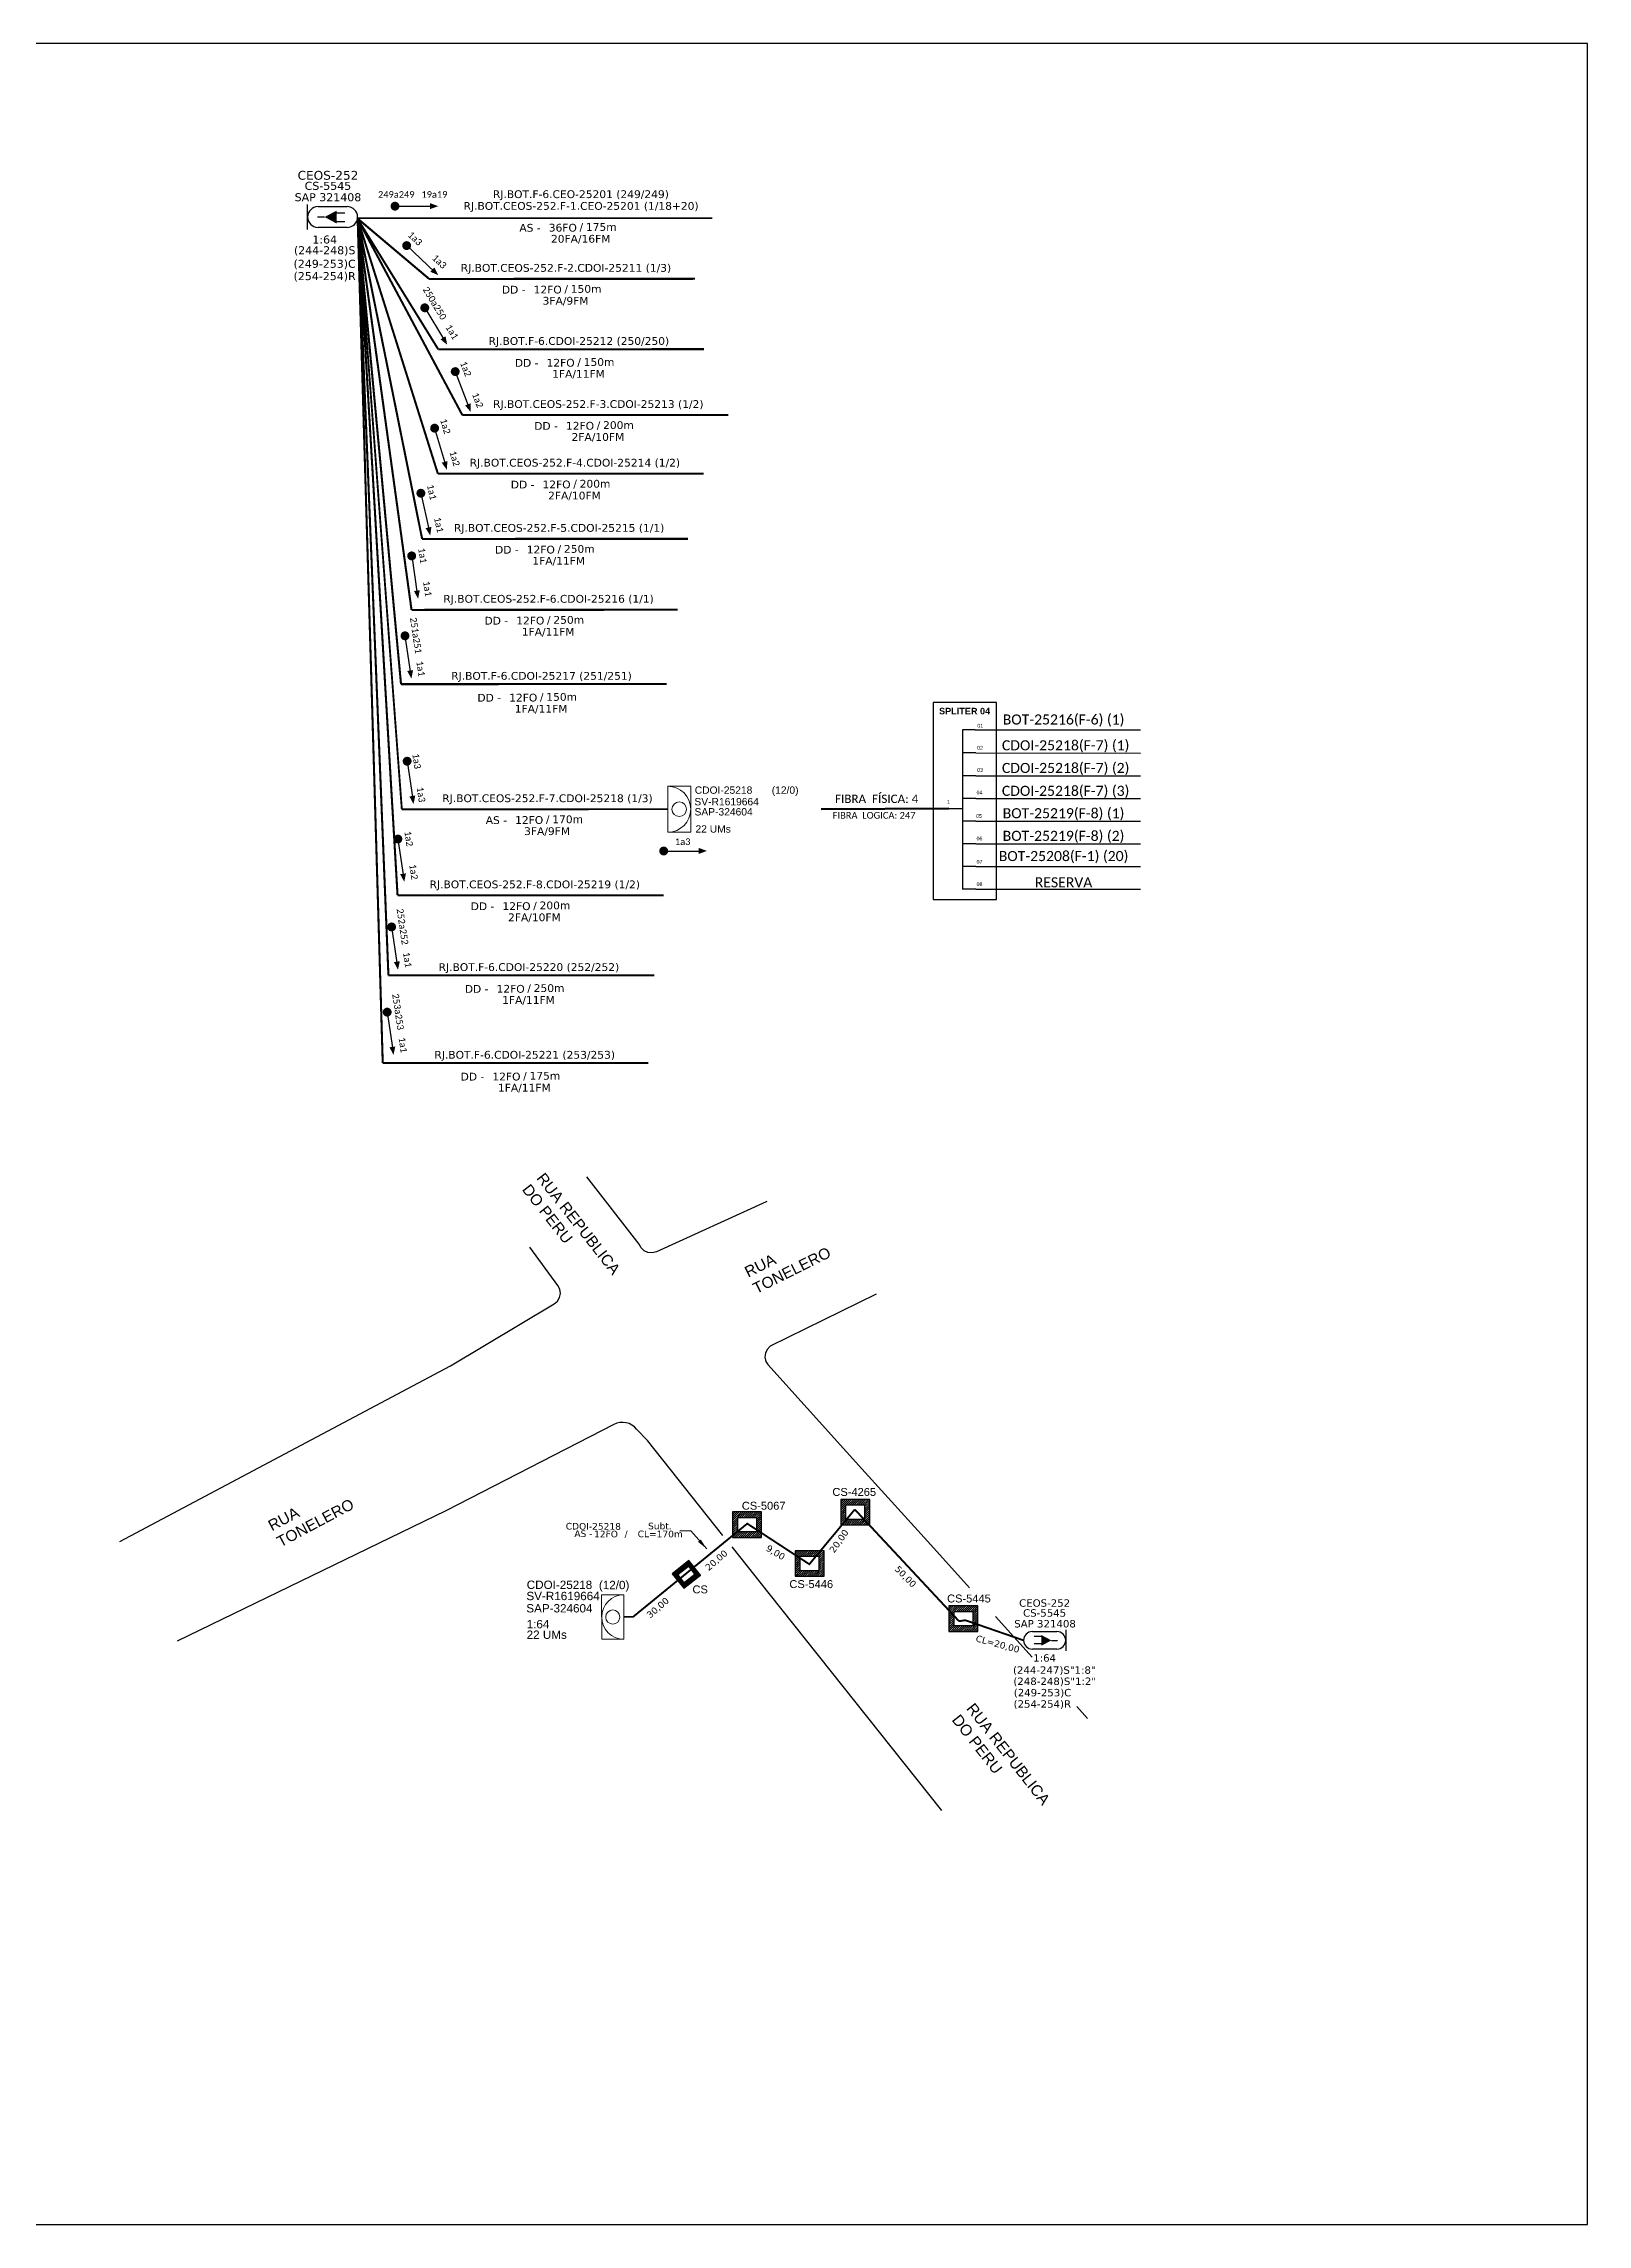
# Model space of a CAD drawing. Extents: x -4 to 837, y 1 to 595.
# Drawn here: x 417 to 837, y 1 to 595 of the extents above; entities that cross this region are included whole.
import ezdxf
from ezdxf.enums import TextEntityAlignment as Align

# ---------------------------------------------------------------- set-up
doc = ezdxf.new("R2010")
doc.units = 0
for name, color, linetype in [('10.1-Caixas Subterrâneas', 5, 'Continuous'), ('20.4-CEOS', 1, 'Continuous'), ('CAP a instalar', 1, 'Continuous'), ('celulas gpon', 7, 'Continuous'), ('label_cabos', 7, 'Continuous'), ('QUADRA', 7, 'Continuous'), ('SETA', 7, 'Continuous')]:
    doc.layers.add(name, color=color, linetype=linetype)
for name, color, linetype, lineweight in [("20.0-LEGENDA DOS CDO'S", 1, 'Continuous', 0), ('20.1-CDO_INTERIOR', 1, 'Continuous', 0), ('40.1-ETIQUETAS', 1, 'Continuous', 20), ('Segmento Logradouro Texto', 238, 'Continuous', 0)]:
    doc.layers.add(name, color=color, linetype=linetype, lineweight=lineweight)
doc.styles.add('ARIAL', font='arial.ttf')
doc.styles.add('DIGICADE', font='arial.ttf')
doc.styles.add('MtXpl_Calibri', font='calibri.ttf')
doc.styles.add('siredit', font='verdana.ttf')
doc.linetypes.add('FENCELINE1', pattern='A,0.25,-0.1,[133,ltypeshp.shx,S=0.1,R=0,X=-0.1,Y=0],-0.1,1', length=1.45)
doc.dimstyles.new('CC', dxfattribs={"dimtxt": 1, "dimasz": 2, "dimexe": 0.18, "dimexo": 0.0625, "dimgap": 0.09, "dimtad": 0, "dimdec": 0, "dimrnd": 1, "dimzin": 0, "dimdsep": 46, "dimtxsty": 'siredit', "dimblk": 'NONE', "dimcen": 0, "dimse1": 1, "dimse2": 1, "dimsd1": 1, "dimsd2": 1, "dimclrt": 7, "dimadec": 0, "dimazin": 0, "dimtfac": 1, "dimtdec": 0, "dimtofl": 0, "dimtmove": 0, "dimatfit": 3, "dimfxl": 0, "dimtolj": 1, "dimtzin": 0, "dimarcsym": 0})

# ---------------------------------------------------------------- blocks, each defined once
blk = doc.blocks.new('ETIQUETA_RS5F')
at = {"layer": '40.1-ETIQUETAS', "color": 0, "style": 'siredit'}
blk.add_text('/', height=1.5, dxfattribs=at).set_placement((1.58, -1.95), align=Align.MIDDLE_RIGHT)
for tag, p in [('ETIQUETA_R_PRIMARIA', (1.21, 4.1)), ('ETIQUETA_R_SECUNDARIA', (1.21, 2.1)), ('F_ATIVAS/F_MORTAS', (1.14, -4.24))]:
    blk.add_attdef(tag, text='', height=1.5, dxfattribs=at).set_placement(p, align=Align.MIDDLE_CENTER)
for tag, p in [('TIPO_CABO', (-6.58, -2.12)), ('CAP_CABO', (0.4, -2.09))]:
    blk.add_attdef(tag, text='', height=1.5, dxfattribs=at).set_placement(p, align=Align.MIDDLE_RIGHT)
blk.add_attdef('METROS', text='', height=1.5, dxfattribs=at).set_placement((2.14, -1.95), align=Align.MIDDLE_LEFT)
for tag, p in [('FUSÃO_1', (0.85, -8.39)), ('FUSÃO_2', (0.85, -10.6)), ('FUSÃO_3', (0.85, -12.93)), ('FUSÃO_4', (0.85, -15.14)), ('FUSÃO_5', (0.85, -17.16))]:
    blk.add_attdef(tag, text='', height=1.5, dxfattribs=at).set_placement(p, align=Align.CENTER)
blk = doc.blocks.new('LEGENDA DOS CABOS')
at = {"layer": 'label_cabos', "color": 0, "style": 'siredit'}
for tag, p in [('TIPO_CABO', (2.74, 0.52)), ('ID', (4.24, 1.63)), ('CABO', (6.16, 0.47)), ('/', (9.19, 0.47)), ('METROS', (14.36, 0.47)), ('XX', (14.31, 1.67))]:
    blk.add_attdef(tag, text='', height=1, rotation=359.69, dxfattribs=at).set_placement(p, align=Align.MIDDLE_CENTER)
blk = doc.blocks.new('*U61')
at = {"layer": '20.4-CEOS', "color": 7, "style": 'siredit'}
for tag, p in [('FIBRAS_SPLITTER', (0, 0)), ('FIBRAS_TOP_C', (0, -4.13)), ('RESERVA_FINAIS', (0, -5.46))]:
    blk.add_attdef(tag, p, '', height=1.01, dxfattribs=at)
for tag, p, flags in [('ID_ATIVIDADE', (0, -6.77), 3), ('QTDE', (0, -9.4), 1), ('FATOR', (0, -8.09), 1), ('FID', (0, -10.71), 1)]:
    blk.add_attdef(tag, p, '', height=1.01, dxfattribs=dict(at, flags=flags))
blk = doc.blocks.new('*U59')
at = {"layer": '20.4-CEOS', "color": 7, "style": 'siredit'}
blk.add_attdef('FIBRAS_SPLITTER', (0, 0), '', height=1.01, dxfattribs=at)
for tag, p, flags in [('ID_ATIVIDADE', (0, -1.48), 3), ('FATOR', (0, -2.79), 1), ('QTDE', (0, -4.11), 1), ('FID', (0, -5.42), 1)]:
    blk.add_attdef(tag, p, '', height=1.01, dxfattribs=dict(at, flags=flags))
blk = doc.blocks.new('_None')
blk = doc.blocks.new('*X45')
at = {"color": 0, "linetype": 'Continuous'}
for p, q in [((-1.25, 0.34099), (-0.49099, 1.1)), ((-1.25, 0.517767), (-0.667767, 1.1)), ((-1.25, 0.694544), (-0.844544, 1.1)), ((-1.25, 0.87132), (-1.02132, 1.1)), ((-1.25, 1.048097), (-1.198097, 1.1)), ((-1.25, 0.164214), (-0.8035, 0.610714)), ((-1.25, -0.012563), (-0.8035, 0.433937)), ((-1.25, -0.18934), (-0.8035, 0.25716)), ((-1.25, -0.366117), (-0.8035, 0.080383)), ((-0.789214, 0.625), (-0.314214, 1.1)), ((-0.612437, 0.625), (-0.137437, 1.1)), ((-0.43566, 0.625), (0.03934, 1.1)), ((-0.258883, 0.625), (0.216117, 1.1)), ((-0.082107, 0.625), (0.392893, 1.1)), ((0.09467, 0.625), (0.56967, 1.1)), ((0.271447, 0.625), (0.746447, 1.1)), ((0.448223, 0.625), (0.923223, 1.1)), ((0.625, 0.625), (1.1, 1.1)), ((0.801777, 0.625), (1.25, 1.073223)), ((0.8035, 0.449947), (1.25, 0.896447)), ((0.8035, 0.27317), (1.25, 0.71967)), ((0.8035, 0.096393), (1.25, 0.542893)), ((0.8035, -0.080383), (1.25, 0.366117)), ((0.8035, -0.25716), (1.25, 0.18934)), ((0.8035, -0.433937), (1.25, 0.012563)), ((-1.25, -0.542893), (-0.8035, -0.096393)), ((-1.25, -0.71967), (-0.8035, -0.27317)), ((-1.25, -0.896447), (-0.8035, -0.449947)), ((-1.25, -1.073223), (-0.801777, -0.625)), ((-1.1, -1.1), (-0.625, -0.625)), ((-0.923223, -1.1), (-0.448223, -0.625)), ((-0.746447, -1.1), (-0.271447, -0.625)), ((-0.56967, -1.1), (-0.09467, -0.625)), ((-0.392893, -1.1), (0.082107, -0.625)), ((-0.216117, -1.1), (0.258883, -0.625)), ((-0.03934, -1.1), (0.43566, -0.625)), ((0.137437, -1.1), (0.612437, -0.625)), ((0.314214, -1.1), (0.789214, -0.625)), ((0.49099, -1.1), (1.25, -0.34099)), ((0.667767, -1.1), (1.25, -0.517767)), ((0.8035, -0.610714), (1.25, -0.164214)), ((0.844544, -1.1), (1.25, -0.694544)), ((1.02132, -1.1), (1.25, -0.87132)), ((1.198097, -1.1), (1.25, -1.048097))]:
    blk.add_line(p, q, dxfattribs=at)

msp = doc.modelspace()

# ---------------------------------------------------------------- linework, layer by layer
for p, q in [((837.17, 595.26), (-3.83, 595.26)), ((837.17, 1.26), (837.17, 595.26)), ((-3.83, 1.26), (837.17, 1.26))]:
    msp.add_line(p, q)
at = {"color": 7, "linetype": 'Continuous'}
for p, q in [((666.93, 408.32), (666.93, 364.89)), ((670.45, 408.32), (666.93, 408.32)), ((670.63, 402.04), (667.11, 402.04)), ((670.63, 395.85), (667.11, 395.85)), ((663.28, 386.89), (666.92, 386.89)), ((670.63, 389.63), (667.11, 389.63)), ((670.63, 383.46), (667.11, 383.46)), ((670.63, 377.3), (667.11, 377.3)), ((670.63, 371.11), (667.11, 371.11)), ((670.63, 364.93), (667.11, 364.93))]:
    msp.add_line(p, q, dxfattribs=at)
at = {"color": 10, "linetype": 'Continuous'}
for p, q in [((670.45, 408.32), (715.4, 408.31)), ((670.63, 402.04), (715.4, 402.02)), ((670.63, 395.86), (715.4, 395.85)), ((670.63, 389.64), (715.4, 389.62)), ((670.63, 383.47), (715.4, 383.46)), ((670.63, 377.31), (715.4, 377.3)), ((670.63, 371.12), (715.4, 371.11)), ((670.63, 364.93), (715.4, 364.92))]:
    msp.add_line(p, q, dxfattribs=at)
at = {"color": 1, "linetype": 'Continuous', "lineweight": 60}
msp.add_line((663.28, 386.89), (628.5, 386.78), dxfattribs=at)
at = {"const_width": 1.21}
for points in [[(511.77, 550.97, 1), (512.98, 550.97, 1)], [(515.12, 540.66, 1), (516, 539.83, 1)], [(520.18, 523.82, 1), (520.8, 522.78, 1)], [(528.57, 506.49, 1), (529, 505.36, 1)], [(523, 491.09, 1), (523.34, 489.93, 1)], [(519.3, 473.38, 1), (519.56, 472.2, 1)], [(516.84, 456.32, 1), (517.01, 455.12, 1)], [(515.01, 434.55, 1), (515.19, 433.35, 1)], [(515.6, 400.39, 1), (515.77, 399.19, 1)], [(513.07, 379.2, 1), (513.25, 378, 1)], [(584.96, 375.34, 1), (586.17, 375.34, 1)], [(511.37, 355.26, 1), (511.55, 354.06, 1)], [(510.16, 332.05, 1), (510.34, 330.85, 1)]]:
    msp.add_lwpolyline(points, format="xyb", close=True, dxfattribs=at)
at = {"color": 7}
msp.add_lwpolyline([(658.96, 362.11), (676.24, 362.11), (676.24, 415.77), (658.96, 415.77)], close=True, dxfattribs=at)
at = {"layer": '10.1-Caixas Subterrâneas', "color": 30}
for p, q in [((633.79, 198.72), (633.79, 191.76)), ((641.7, 198.72), (633.79, 198.72)), ((635.21, 197.22), (635.21, 197.22)), ((635.21, 193.26), (635.21, 197.22)), ((635.21, 197.22), (640.29, 197.22)), ((640.29, 197.22), (640.29, 193.26)), ((641.7, 191.76), (641.7, 198.72)), ((604.32, 195.35), (604.32, 188.39)), ((612.22, 195.35), (604.32, 195.35)), ((605.73, 193.84), (605.73, 193.84)), ((605.73, 189.89), (605.73, 193.84)), ((605.73, 193.84), (610.81, 193.84)), ((610.81, 193.84), (610.81, 189.89)), ((612.22, 188.39), (612.22, 195.35)), ((633.79, 191.76), (641.7, 191.76)), ((640.29, 193.26), (635.21, 193.26)), ((604.32, 188.39), (612.22, 188.39)), ((610.81, 189.89), (605.73, 189.89)), ((621.34, 184.74), (621.34, 177.78)), ((629.25, 184.74), (621.34, 184.74)), ((629.25, 177.78), (629.25, 184.74)), ((592.4, 182.07), (587.9, 178.48)), ((587.9, 178.48), (591.06, 174.52)), ((589.39, 178.27), (592.28, 180.57)), ((589.39, 178.27), (589.39, 178.27)), ((591.18, 176.02), (589.39, 178.27)), ((594.08, 178.32), (591.18, 176.02)), ((592.28, 180.57), (594.08, 178.32)), ((595.56, 178.11), (592.4, 182.07)), ((622.75, 183.24), (622.75, 183.24)), ((622.75, 179.28), (622.75, 183.24)), ((622.75, 183.24), (627.84, 183.24)), ((627.84, 179.28), (622.75, 179.28)), ((627.84, 183.24), (627.84, 179.28)), ((591.06, 174.52), (595.56, 178.11)), ((621.34, 177.78), (629.25, 177.78)), ((663.27, 169.73), (663.27, 162.77)), ((671.18, 169.73), (663.27, 169.73)), ((664.68, 168.23), (664.68, 168.23)), ((664.68, 164.28), (664.68, 168.23)), ((664.68, 168.23), (669.77, 168.23)), ((669.77, 168.23), (669.77, 164.28)), ((671.18, 162.77), (671.18, 169.73)), ((663.27, 162.77), (671.18, 162.77)), ((669.77, 164.28), (664.68, 164.28))]:
    msp.add_line(p, q, dxfattribs=at)
at = {"layer": '20.1-CDO_INTERIOR', "color": 1, "lineweight": 18}
for points in [[(592.93, 380.48), (592.93, 392.98), (586.68, 392.98), (586.68, 380.48)], [(568.68, 160.64), (568.67, 172.73), (574.72, 172.73), (574.72, 160.64)]]:
    msp.add_lwpolyline(points, close=True, dxfattribs=at)
for centre, radius in [((589.8, 386.73), 2), ((571.7, 166.69), 1.93)]:
    msp.add_circle(centre, radius, dxfattribs=at)
for centre, radius, start, end in [((586.68, 386.73), 6.25, 270, 90), ((574.72, 166.69), 6.04, 90.02759, 270.02759)]:
    msp.add_arc(centre, radius, start, end, dxfattribs=at)
at = {"layer": '20.4-CEOS', "color": 5}
for p, q in [((491.41, 550.86), (499.36, 550.86)), ((499.36, 545.19), (491.41, 545.19)), ((685.99, 162.71), (692.68, 162.71)), ((692.68, 157.94), (685.99, 157.94))]:
    msp.add_line(p, q, dxfattribs=at)
for points in [[(488.58, 544.6), (488.58, 551.44)], [(493.19, 548.02), (491.28, 548.02)], [(496.33, 549.15), (498.74, 549.15)], [(496.33, 546.79), (498.74, 546.79)], [(688.54, 161.37), (686.51, 161.37)], [(695.06, 163.2), (695.06, 157.45)], [(688.54, 159.38), (686.51, 159.38)], [(691.18, 160.33), (692.79, 160.33)]]:
    msp.add_lwpolyline(points, dxfattribs=at)
for points in [[(493.19, 548.02, 0, 3.5, 0), (496.47, 548.02, 3.5, 3.5, 0)], [(691.18, 160.33, 0, 2.94, 0), (688.42, 160.33, 2.94, 2.94, 0)]]:
    msp.add_lwpolyline(points, format="xyseb", dxfattribs=at)
for centre, radius, start, end in [((491.41, 548.02), 2.83, 90, 270), ((499.36, 548.02), 2.83, 270, 90), ((685.99, 160.33), 2.38, 90, 270), ((692.68, 160.33), 2.38, 270, 90)]:
    msp.add_arc(centre, radius, start, end, dxfattribs=at)
at = {"layer": 'CAP a instalar', "color": 8, "ltscale": 7, "const_width": 0.565}
for points in [[(502.08, 547.7), (521.68, 531.17)], [(502.08, 547.7), (524.16, 511.99)], [(502.08, 547.7), (530.73, 494.07)], [(502.21, 547.49), (524.06, 478.1)], [(502.21, 547.49), (519.77, 460.35)], [(502.21, 547.49), (516.88, 441.02)], [(514.02, 420.78), (502.21, 547.49)], [(502.21, 547.49), (510.59, 341.46)], [(521.68, 531.17), (594.1, 531.2)], [(524.16, 511.99), (596.59, 512.03)], [(530.73, 494.07), (603.18, 494.1)], [(524.06, 478.1), (596.48, 478.13)], [(519.77, 460.35), (592.21, 460.38)], [(516.88, 441.02), (589.34, 441.05)], [(513.97, 420.78), (586.39, 420.82)], [(510.59, 341.46), (583.04, 341.49)]]:
    msp.add_lwpolyline(points, dxfattribs=at)
at = {"layer": 'CAP a instalar', "color": 7, "linetype": 'FENCELINE1', "ltscale": 7, "const_width": 0.467}
msp.add_lwpolyline([(502.08, 547.7), (598.83, 547.7)], dxfattribs=at)
at = {"layer": 'CAP a instalar', "color": 252, "ltscale": 7, "const_width": 0.565}
for points in [[(513.08, 363.24), (502.21, 547.49)], [(513.08, 363.24), (585.54, 363.27)]]:
    msp.add_lwpolyline(points, dxfattribs=at)
at = {"layer": 'CAP a instalar', "color": 7, "ltscale": 7, "const_width": 0.565}
for points in [[(509.04, 317.57), (502.21, 547.49)], [(508.99, 317.57), (581.41, 317.6)]]:
    msp.add_lwpolyline(points, dxfattribs=at)
at = {"layer": 'CAP a instalar', "linetype": 'FENCELINE1', "ltscale": 7, "const_width": 0.513}
for points in [[(514.24, 386.7), (502.21, 547.49)], [(514.24, 386.7), (586.68, 386.73)], [(574.73, 166.73), (577.23, 166.74), (608.33, 192.13), (625.24, 181.07), (637.62, 195.99)], [(637.62, 195.99), (666, 165.56)], [(666, 165.56), (667.73, 165.82), (683.61, 160.33)]]:
    msp.add_lwpolyline(points, dxfattribs=at)
at = {"layer": 'QUADRA', "color": 4}
for points in [[(613.7, 279.9), (613.51, 279.8), (583.58, 266.2), (582.43, 265.92), (581.28, 265.99), (580.25, 266.44), (579.4, 267.21), (578.87, 268.21), (564.61, 286.58)], [(437.43, 187.22), (527.53, 235.09), (555.74, 251.98), (556.63, 252.77), (557.22, 253.75), (557.44, 254.85), (557.29, 255.99), (556.77, 256.99), (549.07, 267.41)], [(643.45, 254.63), (614.56, 240.46), (613.76, 239.6), (613.28, 238.57), (613.16, 237.45), (613.43, 236.33), (613.93, 235.52), (635.34, 211.73), (635.34, 211.73)], [(601.72, 188.92), (581.14, 214.78)], [(635.34, 211.73), (639.52, 207.09)], [(639.52, 207.09), (658.31, 186.31)], [(608.38, 180.55), (604.2, 185.81)], [(658.31, 186.31), (668.88, 174.62)], [(614.34, 173.06), (608.38, 180.55)], [(661.36, 113.98), (614.34, 173.06)], [(675.91, 166.85), (685.96, 155.73)], [(698.06, 142.34), (701.02, 139.08)]]:
    msp.add_lwpolyline(points, dxfattribs=at)
msp.add_lwpolyline([(581.14, 214.78), (578.19, 217.82, 0.358625), (571.98, 219.17), (526.21, 195.6), (453.06, 160.11)], format="xyb", dxfattribs=at)
at = {"layer": 'SETA'}
for points in [[(512.38, 550.97), (522.78, 550.97)], [(515.56, 540.24), (523.14, 533.11)], [(520.49, 523.3), (525.88, 514.4)], [(528.78, 505.92), (532.5, 496.21)], [(523.17, 490.51), (526.09, 480.53)], [(519.43, 472.79), (521.67, 462.63)], [(516.92, 455.72), (518.45, 445.43)], [(515.1, 433.95), (516.62, 423.66)], [(515.68, 399.79), (517.21, 389.5)], [(513.16, 378.6), (514.68, 368.31)], [(585.57, 375.34), (595.97, 375.34)], [(511.46, 354.66), (512.98, 344.37)], [(510.25, 331.45), (511.77, 321.16)]]:
    msp.add_lwpolyline(points, dxfattribs=at)
for points in [[(521.94, 551.79), (524.16, 550.99), (521.94, 550.18)], [(523.1, 534.29), (524.16, 532.18), (521.99, 533.11)], [(526.15, 515.54), (526.6, 513.23), (524.77, 514.71)], [(532.97, 497.28), (533.01, 494.92), (531.47, 496.7)], [(526.65, 481.56), (526.5, 479.2), (525.1, 481.1)], [(522.29, 463.62), (521.98, 461.28), (520.71, 463.28)], [(519.14, 446.37), (518.66, 444.06), (517.54, 446.14)], [(517.31, 424.61), (516.84, 422.3), (515.71, 424.37)], [(517.9, 390.45), (517.42, 388.13), (516.3, 390.21)], [(595.13, 376.17), (597.35, 375.36), (595.13, 374.55)], [(515.37, 369.26), (514.9, 366.94), (513.78, 369.02)], [(513.68, 345.31), (513.2, 343), (512.08, 345.08)], [(512.46, 322.1), (511.99, 319.79), (510.87, 321.87)]]:
    msp.add_solid(points, dxfattribs=at)

# ---------------------------------------------------------------- block references
at = {"layer": '10.1-Caixas Subterrâneas', "color": 30}
for p, xscale, yscale, zscale, rotation in [((637.75, 195.24), 3.162719095279606, 3.162719095279606, 6.325438190559211, 180.0000000000633), ((608.27, 191.87), 3.162719095279606, 3.162719095279606, 6.325438190559211, 180.0000000000633), ((625.3, 181.26), 3.162719095279606, 3.162719095279606, 6.325438190559211, 180.0000000000633), ((591.73, 178.29), 2.303073050872744, 2.303073050872744, 4.606146101745489, 218.5859792190988), ((667.22, 166.25), 3.162719095279606, 3.162719095279606, 6.325438190559211, 180.0000000000633)]:
    msp.add_blockref('*X45', p, dxfattribs=dict(at, xscale=xscale, yscale=yscale, zscale=zscale, rotation=rotation))
at = {"layer": '20.4-CEOS', "color": 0, "lineweight": 0}
ref = msp.add_blockref('*U61', (680.71, 151.23), dxfattribs=dict(at, xscale=2, yscale=2, zscale=2))
ref.add_attrib('FIBRAS_SPLITTER', '(244-247)S"1:8"', (680.71, 151.23), dxfattribs={"color": 7, "height": 2.0194, "style": 'siredit'})
ref.add_attrib('FIBRAS_TOP_C', '(249-253)C', (680.93, 145.09), dxfattribs={"color": 7, "height": 2.019, "style": 'siredit'})
ref.add_attrib('RESERVA_FINAIS', '(254-254)R', (680.88, 142), dxfattribs={"color": 7, "height": 2.019, "style": 'siredit'})
at = {"layer": '20.4-CEOS', "color": 0, "lineweight": 0, "xscale": 2, "yscale": 2, "zscale": 2}
msp.add_blockref('*U59', (680.82, 148.18), dxfattribs=at).add_auto_attribs({'FIBRAS_SPLITTER': '(248-248)S"1:2"'})
at = {"layer": 'CAP a instalar', "color": 7, "linetype": 'FENCELINE1', "ltscale": 7}
ref = msp.add_blockref('ETIQUETA_RS5F', (561.39, 548.08), dxfattribs=dict(at, xscale=1.411343981848631, yscale=1.411343981849711, zscale=1.411343981849999))
ref.add_attrib('ETIQUETA_R_PRIMARIA', 'RJ.BOT.F-6.CEO-25201 (249/249)', dxfattribs={"layer": '40.1-ETIQUETAS', "color": 0, "height": 2.117, "style": 'siredit'}).set_placement((563.01, 554.25), align=Align.MIDDLE_CENTER)
ref.add_attrib('ETIQUETA_R_SECUNDARIA', 'RJ.BOT.CEOS-252.F-1.CEO-25201 (1/18+20)', dxfattribs={"layer": '40.1-ETIQUETAS', "color": 0, "height": 2.117, "style": 'siredit'}).set_placement((563.06, 551.05), align=Align.MIDDLE_CENTER)
ref.add_attrib('TIPO_CABO', 'AS -', dxfattribs={"layer": '40.1-ETIQUETAS', "color": 0, "height": 2.117, "style": 'siredit'}).set_placement((552.06, 545.09), align=Align.MIDDLE_RIGHT)
ref.add_attrib('CAP_CABO', '36FO', dxfattribs={"layer": '40.1-ETIQUETAS', "color": 0, "height": 2.117, "style": 'siredit'}).set_placement((561.91, 545.12), align=Align.MIDDLE_RIGHT)
ref.add_attrib('METROS', '175m', dxfattribs={"layer": '40.1-ETIQUETAS', "color": 0, "height": 2.117, "style": 'siredit'}).set_placement((564.37, 545.32), align=Align.MIDDLE_LEFT)
ref.add_attrib('F_ATIVAS/F_MORTAS', '20FA/16FM', dxfattribs={"layer": '40.1-ETIQUETAS', "color": 0, "height": 2.117, "style": 'siredit'}).set_placement((562.96, 542.09), align=Align.MIDDLE_CENTER)
at = {"layer": 'CAP a instalar', "color": 8, "linetype": 'FENCELINE1', "ltscale": 7}
ref = msp.add_blockref('ETIQUETA_RS5F', (557.27, 531.21), dxfattribs=dict(at, xscale=1.411343981848631, yscale=1.411343981849711, zscale=1.411343981849999))
ref.add_attrib('ETIQUETA_R_SECUNDARIA', 'RJ.BOT.CEOS-252.F-2.CDOI-25211 (1/3)', dxfattribs={"layer": '40.1-ETIQUETAS', "color": 0, "height": 2.117, "style": 'siredit'}).set_placement((558.94, 534.18), align=Align.MIDDLE_CENTER)
ref.add_attrib('TIPO_CABO', 'DD -', dxfattribs={"layer": '40.1-ETIQUETAS', "color": 0, "height": 2.117, "style": 'siredit'}).set_placement((547.93, 528.23), align=Align.MIDDLE_RIGHT)
ref.add_attrib('CAP_CABO', '12FO', dxfattribs={"layer": '40.1-ETIQUETAS', "color": 0, "height": 2.117, "style": 'siredit'}).set_placement((557.79, 528.26), align=Align.MIDDLE_RIGHT)
ref.add_attrib('METROS', '150m', dxfattribs={"layer": '40.1-ETIQUETAS', "color": 0, "height": 2.117, "style": 'siredit'}).set_placement((560.25, 528.45), align=Align.MIDDLE_LEFT)
ref.add_attrib('F_ATIVAS/F_MORTAS', '3FA/9FM', dxfattribs={"layer": '40.1-ETIQUETAS', "color": 0, "height": 2.117, "style": 'siredit'}).set_placement((558.84, 525.22), align=Align.MIDDLE_CENTER)
ref = msp.add_blockref('ETIQUETA_RS5F', (560.79, 511.29), dxfattribs=dict(at, xscale=1.411343981848631, yscale=1.411343981849711, zscale=1.411343981849999))
ref.add_attrib('ETIQUETA_R_SECUNDARIA', 'RJ.BOT.F-6.CDOI-25212 (250/250)', dxfattribs={"layer": '40.1-ETIQUETAS', "color": 0, "height": 2.117, "style": 'siredit'}).set_placement((562.46, 514.26), align=Align.MIDDLE_CENTER)
ref.add_attrib('TIPO_CABO', 'DD -', dxfattribs={"layer": '40.1-ETIQUETAS', "color": 0, "height": 2.117, "style": 'siredit'}).set_placement((551.46, 508.3), align=Align.MIDDLE_RIGHT)
ref.add_attrib('CAP_CABO', '12FO', dxfattribs={"layer": '40.1-ETIQUETAS', "color": 0, "height": 2.117, "style": 'siredit'}).set_placement((561.31, 508.33), align=Align.MIDDLE_RIGHT)
ref.add_attrib('METROS', '150m', dxfattribs={"layer": '40.1-ETIQUETAS', "color": 0, "height": 2.117, "style": 'siredit'}).set_placement((563.77, 508.53), align=Align.MIDDLE_LEFT)
ref.add_attrib('F_ATIVAS/F_MORTAS', '1FA/11FM', dxfattribs={"layer": '40.1-ETIQUETAS', "color": 0, "height": 2.117, "style": 'siredit'}).set_placement((562.36, 505.3), align=Align.MIDDLE_CENTER)
ref = msp.add_blockref('ETIQUETA_RS5F', (566.08, 494.11), dxfattribs=dict(at, xscale=1.411343981848631, yscale=1.411343981849711, zscale=1.411343981849999))
ref.add_attrib('ETIQUETA_R_SECUNDARIA', 'RJ.BOT.CEOS-252.F-3.CDOI-25213 (1/2)', dxfattribs={"layer": '40.1-ETIQUETAS', "color": 0, "height": 2.117, "style": 'siredit'}).set_placement((567.75, 497.08), align=Align.MIDDLE_CENTER)
ref.add_attrib('TIPO_CABO', 'DD -', dxfattribs={"layer": '40.1-ETIQUETAS', "color": 0, "height": 2.117, "style": 'siredit'}).set_placement((556.74, 491.12), align=Align.MIDDLE_RIGHT)
ref.add_attrib('CAP_CABO', '12FO', dxfattribs={"layer": '40.1-ETIQUETAS', "color": 0, "height": 2.117, "style": 'siredit'}).set_placement((566.6, 491.16), align=Align.MIDDLE_RIGHT)
ref.add_attrib('METROS', '200m', dxfattribs={"layer": '40.1-ETIQUETAS', "color": 0, "height": 2.117, "style": 'siredit'}).set_placement((569.06, 491.35), align=Align.MIDDLE_LEFT)
ref.add_attrib('F_ATIVAS/F_MORTAS', '2FA/10FM', dxfattribs={"layer": '40.1-ETIQUETAS', "color": 0, "height": 2.117, "style": 'siredit'}).set_placement((567.65, 488.12), align=Align.MIDDLE_CENTER)
ref = msp.add_blockref('ETIQUETA_RS5F', (559.7, 478.14), dxfattribs=dict(at, xscale=1.411343981848631, yscale=1.411343981849711, zscale=1.411343981849999))
ref.add_attrib('ETIQUETA_R_SECUNDARIA', 'RJ.BOT.CEOS-252.F-4.CDOI-25214 (1/2)', dxfattribs={"layer": '40.1-ETIQUETAS', "color": 0, "height": 2.117, "style": 'siredit'}).set_placement((561.37, 481.11), align=Align.MIDDLE_CENTER)
ref.add_attrib('TIPO_CABO', 'DD -', dxfattribs={"layer": '40.1-ETIQUETAS', "color": 0, "height": 2.117, "style": 'siredit'}).set_placement((550.36, 475.15), align=Align.MIDDLE_RIGHT)
ref.add_attrib('CAP_CABO', '12FO', dxfattribs={"layer": '40.1-ETIQUETAS', "color": 0, "height": 2.117, "style": 'siredit'}).set_placement((560.21, 475.18), align=Align.MIDDLE_RIGHT)
ref.add_attrib('METROS', '200m', dxfattribs={"layer": '40.1-ETIQUETAS', "color": 0, "height": 2.117, "style": 'siredit'}).set_placement((562.68, 475.38), align=Align.MIDDLE_LEFT)
ref.add_attrib('F_ATIVAS/F_MORTAS', '2FA/10FM', dxfattribs={"layer": '40.1-ETIQUETAS', "color": 0, "height": 2.117, "style": 'siredit'}).set_placement((561.26, 472.15), align=Align.MIDDLE_CENTER)
ref = msp.add_blockref('ETIQUETA_RS5F', (555.41, 460.39), dxfattribs=dict(at, xscale=1.411343981848631, yscale=1.411343981849711, zscale=1.411343981849999))
ref.add_attrib('ETIQUETA_R_SECUNDARIA', 'RJ.BOT.CEOS-252.F-5.CDOI-25215 (1/1)', dxfattribs={"layer": '40.1-ETIQUETAS', "color": 0, "height": 2.117, "style": 'siredit'}).set_placement((557.08, 463.36), align=Align.MIDDLE_CENTER)
ref.add_attrib('TIPO_CABO', 'DD -', dxfattribs={"layer": '40.1-ETIQUETAS', "color": 0, "height": 2.117, "style": 'siredit'}).set_placement((546.07, 457.4), align=Align.MIDDLE_RIGHT)
ref.add_attrib('CAP_CABO', '12FO', dxfattribs={"layer": '40.1-ETIQUETAS', "color": 0, "height": 2.117, "style": 'siredit'}).set_placement((555.92, 457.44), align=Align.MIDDLE_RIGHT)
ref.add_attrib('METROS', '250m', dxfattribs={"layer": '40.1-ETIQUETAS', "color": 0, "height": 2.117, "style": 'siredit'}).set_placement((558.39, 457.63), align=Align.MIDDLE_LEFT)
ref.add_attrib('F_ATIVAS/F_MORTAS', '1FA/11FM', dxfattribs={"layer": '40.1-ETIQUETAS', "color": 0, "height": 2.117, "style": 'siredit'}).set_placement((556.97, 454.4), align=Align.MIDDLE_CENTER)
ref = msp.add_blockref('ETIQUETA_RS5F', (552.53, 441.06), dxfattribs=dict(at, xscale=1.411343981848631, yscale=1.411343981849711, zscale=1.411343981849999))
ref.add_attrib('ETIQUETA_R_SECUNDARIA', 'RJ.BOT.CEOS-252.F-6.CDOI-25216 (1/1)', dxfattribs={"layer": '40.1-ETIQUETAS', "color": 0, "height": 2.117, "style": 'siredit'}).set_placement((554.2, 444.03), align=Align.MIDDLE_CENTER)
ref.add_attrib('TIPO_CABO', 'DD -', dxfattribs={"layer": '40.1-ETIQUETAS', "color": 0, "height": 2.117, "style": 'siredit'}).set_placement((543.2, 438.07), align=Align.MIDDLE_RIGHT)
ref.add_attrib('CAP_CABO', '12FO', dxfattribs={"layer": '40.1-ETIQUETAS', "color": 0, "height": 2.117, "style": 'siredit'}).set_placement((553.05, 438.11), align=Align.MIDDLE_RIGHT)
ref.add_attrib('METROS', '250m', dxfattribs={"layer": '40.1-ETIQUETAS', "color": 0, "height": 2.117, "style": 'siredit'}).set_placement((555.51, 438.3), align=Align.MIDDLE_LEFT)
ref.add_attrib('F_ATIVAS/F_MORTAS', '1FA/11FM', dxfattribs={"layer": '40.1-ETIQUETAS', "color": 0, "height": 2.117, "style": 'siredit'}).set_placement((554.1, 435.07), align=Align.MIDDLE_CENTER)
ref = msp.add_blockref('ETIQUETA_RS5F', (550.61, 420.08), dxfattribs=dict(at, xscale=1.411343981848631, yscale=1.411343981849711, zscale=1.411343981849999))
ref.add_attrib('ETIQUETA_R_SECUNDARIA', 'RJ.BOT.F-6.CDOI-25217 (251/251)', dxfattribs={"layer": '40.1-ETIQUETAS', "color": 0, "height": 2.117, "style": 'siredit'}).set_placement((552.28, 423.05), align=Align.MIDDLE_CENTER)
ref.add_attrib('TIPO_CABO', 'DD -', dxfattribs={"layer": '40.1-ETIQUETAS', "color": 0, "height": 2.117, "style": 'siredit'}).set_placement((541.27, 417.09), align=Align.MIDDLE_RIGHT)
ref.add_attrib('CAP_CABO', '12FO', dxfattribs={"layer": '40.1-ETIQUETAS', "color": 0, "height": 2.117, "style": 'siredit'}).set_placement((551.13, 417.12), align=Align.MIDDLE_RIGHT)
ref.add_attrib('METROS', '150m', dxfattribs={"layer": '40.1-ETIQUETAS', "color": 0, "height": 2.117, "style": 'siredit'}).set_placement((553.59, 417.32), align=Align.MIDDLE_LEFT)
ref.add_attrib('F_ATIVAS/F_MORTAS', '1FA/11FM', dxfattribs={"layer": '40.1-ETIQUETAS', "color": 0, "height": 2.117, "style": 'siredit'}).set_placement((552.18, 414.09), align=Align.MIDDLE_CENTER)
at = {"layer": 'CAP a instalar', "color": 1, "linetype": 'FENCELINE1', "ltscale": 7}
ref = msp.add_blockref('ETIQUETA_RS5F', (552.23, 386.74), dxfattribs=dict(at, xscale=1.411343981848631, yscale=1.411343981849711, zscale=1.411343981849999))
ref.add_attrib('ETIQUETA_R_SECUNDARIA', 'RJ.BOT.CEOS-252.F-7.CDOI-25218 (1/3)', dxfattribs={"layer": '40.1-ETIQUETAS', "color": 0, "height": 2.117, "style": 'siredit'}).set_placement((553.9, 389.71), align=Align.MIDDLE_CENTER)
ref.add_attrib('TIPO_CABO', 'AS -', dxfattribs={"layer": '40.1-ETIQUETAS', "color": 0, "height": 2.117, "style": 'siredit'}).set_placement((542.9, 383.75), align=Align.MIDDLE_RIGHT)
ref.add_attrib('CAP_CABO', '12FO', dxfattribs={"layer": '40.1-ETIQUETAS', "color": 0, "height": 2.117, "style": 'siredit'}).set_placement((552.75, 383.78), align=Align.MIDDLE_RIGHT)
ref.add_attrib('METROS', '170m', dxfattribs={"layer": '40.1-ETIQUETAS', "color": 0, "height": 2.117, "style": 'siredit'}).set_placement((555.22, 383.98), align=Align.MIDDLE_LEFT)
ref.add_attrib('F_ATIVAS/F_MORTAS', '3FA/9FM', dxfattribs={"layer": '40.1-ETIQUETAS', "color": 0, "height": 2.117, "style": 'siredit'}).set_placement((553.8, 380.75), align=Align.MIDDLE_CENTER)
at = {"layer": 'CAP a instalar', "color": 8, "linetype": 'FENCELINE1', "ltscale": 7}
ref = msp.add_blockref('ETIQUETA_RS5F', (548.78, 363.28), dxfattribs=dict(at, xscale=1.411343981848631, yscale=1.411343981849711, zscale=1.411343981849999))
ref.add_attrib('ETIQUETA_R_SECUNDARIA', 'RJ.BOT.CEOS-252.F-8.CDOI-25219 (1/2)', dxfattribs={"layer": '40.1-ETIQUETAS', "color": 0, "height": 2.117, "style": 'siredit'}).set_placement((550.45, 366.25), align=Align.MIDDLE_CENTER)
ref.add_attrib('TIPO_CABO', 'DD -', dxfattribs={"layer": '40.1-ETIQUETAS', "color": 0, "height": 2.117, "style": 'siredit'}).set_placement((539.44, 360.29), align=Align.MIDDLE_RIGHT)
ref.add_attrib('CAP_CABO', '12FO', dxfattribs={"layer": '40.1-ETIQUETAS', "color": 0, "height": 2.117, "style": 'siredit'}).set_placement((549.3, 360.32), align=Align.MIDDLE_RIGHT)
ref.add_attrib('METROS', '200m', dxfattribs={"layer": '40.1-ETIQUETAS', "color": 0, "height": 2.117, "style": 'siredit'}).set_placement((551.76, 360.52), align=Align.MIDDLE_LEFT)
ref.add_attrib('F_ATIVAS/F_MORTAS', '2FA/10FM', dxfattribs={"layer": '40.1-ETIQUETAS', "color": 0, "height": 2.117, "style": 'siredit'}).set_placement((550.35, 357.28), align=Align.MIDDLE_CENTER)
ref = msp.add_blockref('ETIQUETA_RS5F', (547.18, 340.75), dxfattribs=dict(at, xscale=1.411343981848631, yscale=1.411343981849711, zscale=1.411343981849999))
ref.add_attrib('ETIQUETA_R_SECUNDARIA', 'RJ.BOT.F-6.CDOI-25220 (252/252)', dxfattribs={"layer": '40.1-ETIQUETAS', "color": 0, "height": 2.117, "style": 'siredit'}).set_placement((548.85, 343.72), align=Align.MIDDLE_CENTER)
ref.add_attrib('TIPO_CABO', 'DD -', dxfattribs={"layer": '40.1-ETIQUETAS', "color": 0, "height": 2.117, "style": 'siredit'}).set_placement((537.84, 337.77), align=Align.MIDDLE_RIGHT)
ref.add_attrib('CAP_CABO', '12FO', dxfattribs={"layer": '40.1-ETIQUETAS', "color": 0, "height": 2.117, "style": 'siredit'}).set_placement((547.7, 337.8), align=Align.MIDDLE_RIGHT)
ref.add_attrib('METROS', '250m', dxfattribs={"layer": '40.1-ETIQUETAS', "color": 0, "height": 2.117, "style": 'siredit'}).set_placement((550.16, 338), align=Align.MIDDLE_LEFT)
ref.add_attrib('F_ATIVAS/F_MORTAS', '1FA/11FM', dxfattribs={"layer": '40.1-ETIQUETAS', "color": 0, "height": 2.117, "style": 'siredit'}).set_placement((548.75, 334.76), align=Align.MIDDLE_CENTER)
at = {"layer": 'CAP a instalar', "color": 7, "linetype": 'FENCELINE1', "ltscale": 7}
ref = msp.add_blockref('ETIQUETA_RS5F', (546.04, 316.87), dxfattribs=dict(at, xscale=1.411343981848631, yscale=1.411343981849711, zscale=1.411343981849999))
ref.add_attrib('ETIQUETA_R_SECUNDARIA', 'RJ.BOT.F-6.CDOI-25221 (253/253)', dxfattribs={"layer": '40.1-ETIQUETAS', "color": 0, "height": 2.117, "style": 'siredit'}).set_placement((547.71, 319.83), align=Align.MIDDLE_CENTER)
ref.add_attrib('TIPO_CABO', 'DD -', dxfattribs={"layer": '40.1-ETIQUETAS', "color": 0, "height": 2.117, "style": 'siredit'}).set_placement((536.7, 313.88), align=Align.MIDDLE_RIGHT)
ref.add_attrib('CAP_CABO', '12FO', dxfattribs={"layer": '40.1-ETIQUETAS', "color": 0, "height": 2.117, "style": 'siredit'}).set_placement((546.56, 313.91), align=Align.MIDDLE_RIGHT)
ref.add_attrib('METROS', '175m', dxfattribs={"layer": '40.1-ETIQUETAS', "color": 0, "height": 2.117, "style": 'siredit'}).set_placement((549.02, 314.11), align=Align.MIDDLE_LEFT)
ref.add_attrib('F_ATIVAS/F_MORTAS', '1FA/11FM', dxfattribs={"layer": '40.1-ETIQUETAS', "color": 0, "height": 2.117, "style": 'siredit'}).set_placement((547.61, 310.87), align=Align.MIDDLE_CENTER)
at = {"layer": 'label_cabos', "color": 0, "lineweight": 0, "xscale": 1.799999999999997, "yscale": 1.799999999999997, "zscale": 1.799999999999997}
msp.add_blockref('LEGENDA DOS CABOS', (558.77, 188.46), dxfattribs=at).add_auto_attribs({'ID': 'CDOI-25218', 'CABO': '12FO', 'METROS': 'CL=170m', 'XX': 'Subt.', '/': '/', 'TIPO_CABO': 'AS -'})

# ---------------------------------------------------------------- texts
at = {"color": 1, "linetype": 'FENCELINE1', "style": 'MtXpl_Calibri'}
for s, p in [('CDOI-25218(F-7) (1)', (677.7, 402.76)), ('CDOI-25218(F-7) (2)', (677.7, 396.59)), ('CDOI-25218(F-7) (3)', (677.69, 390.36))]:
    msp.add_text(s, height=2.7432, dxfattribs=at).set_placement(p)
at = {"attachment_point": 5}
for s, insert, char_height, width in [('{\\fCalibri|b0|i0|c0|p34;\\C7;249a249}', (512.73, 554.15), 1.815, 30.6841), ('{\\fCalibri|b0|i0|c0|p34;\\C7;19a19}', (523.12, 554.15), 1.815, 30.6841), ('{\\fArial|b1|i0|c0|p34;\\C10;SPLITER 04}', (667.53, 413.44), 1.7753, 17.28), ('\\C7;\\fArial|b0|i0|;\\H1.0273588255048;01 ', (671.79, 409.46), 1.7753, 3.5602), ('\\pt9;{\\fCalibri|b0|i0|c0|p34;\\C7;BOT-25216(F-6) (1)}', (694.49, 410.87), 2.7432, 40.9104), ('\\C7;\\fArial|b0|i0|;\\H1.0273588255048;02 ', (671.74, 403.46), 1.7753, 3.7582), ('\\C7;\\fArial|b0|i0|;\\H1.0273588255048;03 ', (671.74, 397.41), 1.7753, 3.456), ('{\\fCalibri|b0|i0|c0|p34;\\C7;FIBRA  FÍSICA: 4}', (643.57, 389.54), 2.2859, 34.56), ('\\C7;\\fArial|b0|i0|;\\H1.0273588255048;1', (663.12, 388.72), 1.7753, 1.7584), ('\\C7;\\fArial|b0|i0|;\\H1.0273588255048;04 ', (671.59, 391.27), 1.7753, 3.7582), ('\\pt9;{\\fCalibri|b0|i0|c0|p34;\\C7;BOT-25219(F-8) (1)}', (694.48, 385.33), 2.7432, 40.9104), ('{\\fCalibri|b0|i0|c0|p34;\\C7;FIBRA  LOGICA: 247}', (642.88, 385.05), 1.8289, 34.56), ('\\C7;\\fArial|b0|i0|;\\H1.0273588255048;05 ', (671.46, 384.86), 1.7753, 4.6222), ('\\pt9;{\\fCalibri|b0|i0|c0|p34;\\C7;BOT-25219(F-8) (2)}', (694.48, 379.17), 2.7432, 40.9104), ('{\\fCalibri|b0|i0|c0|p34;\\C7;1a3}', (590.74, 377.87), 1.815, 30.6841), ('\\C7;\\fArial|b0|i0|;\\H1.0273588255048;06 ', (671.59, 378.72), 1.7753, 3.7582), ('\\pt9;{\\fCalibri|b0|i0|c0|p34;\\C7;BOT-25208(F-1) (20)}', (694.49, 373.67), 2.7432, 40.9104), ('\\C7;\\fArial|b0|i0|;\\H1.0273588255048;07 ', (671.59, 372.36), 1.7753, 3.7582), ('\\C7;\\fArial|b0|i0|;\\H1.0273588255048;08 ', (671.59, 366.31), 1.7753, 3.7582), ('\\pt9;{\\fCalibri|b0|i0|c0|p34;\\C7;RESERVA}', (694.48, 366.79), 2.7432, 40.9104)]:
    msp.add_mtext(s, dxfattribs=dict(at, insert=insert, char_height=char_height, width=width))
at = {"char_height": 1.815, "width": 30.6841, "attachment_point": 5}
for s, insert, rotation in [('{\\fCalibri|b0|i0|c0|p34;\\C7;1a3}', (517.84, 542.16), 316.7494), ('{\\fCalibri|b0|i0|c0|p34;\\C7;1a3}', (524.47, 535.89), 316.7494), ('{\\fCalibri|b0|i0|c0|p34;\\C7;250a250}', (523.19, 524.53), 301.18482), ('{\\fCalibri|b0|i0|c0|p34;\\C7;1a1}', (527.9, 516.71), 301.18482), ('{\\fCalibri|b0|i0|c0|p34;\\C7;1a2}', (531.66, 506.66), 290.96369), ('{\\fCalibri|b0|i0|c0|p34;\\C7;1a2}', (534.91, 498.12), 290.96369), ('{\\fCalibri|b0|i0|c0|p34;\\C7;1a2}', (526.1, 491.01), 286.29666), ('{\\fCalibri|b0|i0|c0|p34;\\C7;1a2}', (528.65, 482.24), 286.29666), ('{\\fCalibri|b0|i0|c0|p34;\\C7;1a1}', (522.39, 473.09), 282.39983), ('{\\fCalibri|b0|i0|c0|p34;\\C7;1a1}', (524.33, 464.17), 282.39983), ('{\\fCalibri|b0|i0|c0|p34;\\C7;1a1}', (519.89, 455.81), 278.4077), ('{\\fCalibri|b0|i0|c0|p34;\\C7;1a1}', (521.21, 446.77), 278.4077), ('{\\fCalibri|b0|i0|c0|p34;\\C7;251a251}', (518.07, 434.04), 278.4077), ('{\\fCalibri|b0|i0|c0|p34;\\C7;1a1}', (519.38, 425.01), 278.4077), ('{\\fCalibri|b0|i0|c0|p34;\\C7;1a3}', (518.28, 399.81), 278.4077), ('{\\fCalibri|b0|i0|c0|p34;\\C7;1a3}', (519.48, 390.7), 278.4077), ('{\\fCalibri|b0|i0|c0|p34;\\C7;1a2}', (516.13, 378.69), 278.4077), ('{\\fCalibri|b0|i0|c0|p34;\\C7;1a2}', (517.45, 369.66), 278.4077), ('{\\fCalibri|b0|i0|c0|p34;\\C7;252a252}', (514.43, 354.75), 278.4077), ('{\\fCalibri|b0|i0|c0|p34;\\C7;1a1}', (515.75, 345.72), 278.4077), ('{\\fCalibri|b0|i0|c0|p34;\\C7;253a253}', (513.22, 331.54), 278.4077), ('{\\fCalibri|b0|i0|c0|p34;\\C7;1a1}', (514.54, 322.5), 278.4077)]:
    msp.add_mtext(s, dxfattribs=dict(at, insert=insert, rotation=rotation))
at = {"layer": '10.1-Caixas Subterrâneas', "color": 30, "style": 'ARIAL'}
for s, p in [('CS-5067', (606.85, 195.93)), ('CS-4265', (631.52, 199.68)), ('CS', (593.41, 173.14)), ('CS-5446', (619.81, 174.58)), ('CS-5445', (662.76, 170.66))]:
    msp.add_text(s, height=2.158, dxfattribs=at).set_placement(p)
at = {"layer": "20.0-LEGENDA DOS CDO'S", "color": 1, "style": 'ARIAL'}
for s, height, p in [('CDOI-25218', 2, (594.03, 390.93)), ('SV-R1619664', 2.0005, (593.94, 387.78)), ('SAP-324604', 2, (593.97, 385.02)), ('22 UMs', 2, (594.23, 380.35))]:
    msp.add_text(s, height=height, dxfattribs=at).set_placement(p)
msp.add_text('     (12/0)', height=2.0005, dxfattribs=at).set_placement((616.71, 390.93), align=Align.CENTER)
for s, height, p in [('SV-R1619664', 2.2749, (548.17, 171.29)), ('CDOI-25218', 2.275, (548.26, 174.34)), ('SAP-324604', 2.275, (548.15, 167.94)), ('22 UMs', 2.275, (548.24, 160.74)), ('1:64', 2.275, (548.24, 163.62))]:
    msp.add_text(s, height=height, rotation=359.97241, dxfattribs=at).set_placement(p)
msp.add_text('     (12/0)', height=2.2749, rotation=359.97241, dxfattribs=at).set_placement((569.86, 174.28), align=Align.CENTER)
at = {"layer": '20.4-CEOS', "color": 5, "style": 'siredit'}
for s, height, p in [('CEOS-252', 2.401, (494.12, 560.59)), ('SAP 321408', 2.183, (494.12, 554.51)), ('CS-5545', 2.183, (494.12, 557.61)), ('CEOS-252', 2.019, (689.33, 171.52)), ('CS-5545', 2.019, (689.33, 168.81)), ('SAP 321408', 2.019, (689.44, 165.87)), ('1:64', 2.019, (689.33, 156.55))]:
    msp.add_text(s, height=height, dxfattribs=at).set_placement(p, align=Align.TOP_CENTER)
at = {"layer": '20.4-CEOS', "color": 7, "style": 'siredit'}
for s, p in [('1:64', (493.23, 542.99)), ('(249-253)C', (493.21, 536.39)), ('(244-248)S', (493.23, 540.07)), ('(254-254)R', (493.21, 533.03))]:
    msp.add_text(s, height=2.183, dxfattribs=at).set_placement(p, align=Align.TOP_CENTER)
at = {"layer": 'celulas gpon', "color": 3, "style": 'siredit'}
for s, rotation, p in [('20,00', 54.87722, (632, 183.97)), ('20,00', 41.1638, (597.84, 179.16)), ('9,00', 328.90897, (613.24, 184.93)), ('50,00', 314.59296, (648.34, 179.6)), ('30,00', 41.1638, (581.88, 166.23)), ('CL=20,00', 344.88875, (670.41, 160.08))]:
    msp.add_text(s, height=1.8, rotation=rotation, dxfattribs=at).set_placement(p)
at = {"layer": 'Segmento Logradouro Texto', "color": 7, "linetype": 'Continuous', "char_height": 3, "attachment_point": 1, "style": 'DIGICADE'}
for s, insert, width, rotation in [('\\fArial|b0|i0|c0|p34;\\W1.0000000000;\\T1.0000000000;\\o\\lRUA REPUBLICA DO PERU', (553.13, 288.03), 36.5757, 308.14202), ('\\fArial|b0|i0|c0|p34;\\W1.0000000000;\\T1.0000000000;\\o\\lRUA TONELERO', (607.22, 261.8), 22.6016, 26.5443), ('\\fArial|b0|i0|c0|p34;\\W1.0000000000;\\T1.0000000000;\\o\\lRUA TONELERO', (477.44, 192.67), 22.6016, 28.01511), ('\\fArial|b0|i0|c0|p34;\\W1.0000000000;\\T1.0000000000;\\o\\lRUA REPUBLICA DO PERU', (670.19, 143.58), 36.5757, 308.14202)]:
    msp.add_mtext(s, dxfattribs=dict(at, insert=insert, width=width, rotation=rotation))

# ---------------------------------------------------------------- leaders
at = {"layer": 'label_cabos'}
msp.add_leader([(597.28, 185.26), (592.95, 190.13), (589.95, 190.12)], dimstyle='CC', override={"dimasz": 3, "dimgap": 0.09, "dimtad": 0}, dxfattribs=at)

doc.saveas('drawing.dxf')
